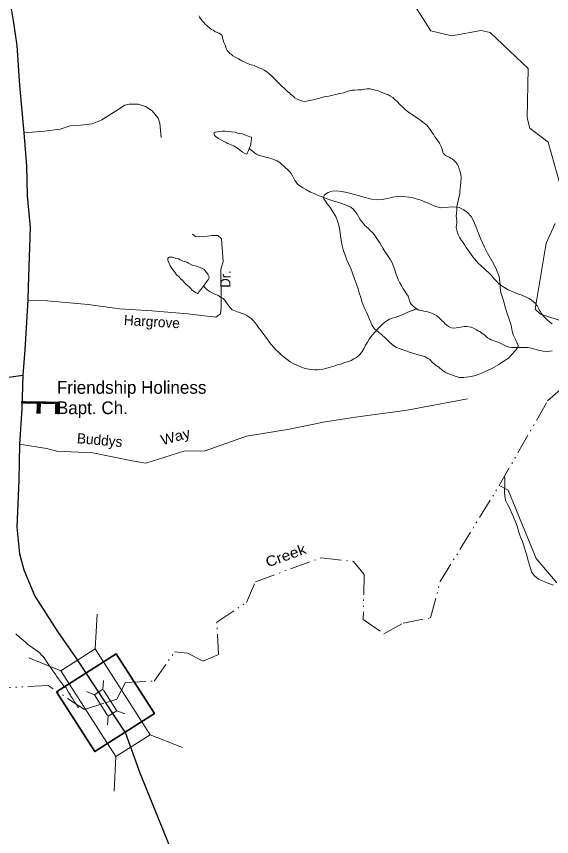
# Model space of a CAD drawing. Extents: x 649378 to 698944, y 229673 to 279958.
# Drawn here: x 678904 to 679955, y 241301 to 242911 of the extents above; entities that cross this region are included whole.
import ezdxf
from ezdxf.enums import TextEntityAlignment as Align

# ---------------------------------------------------------------- set-up
doc = ezdxf.new("R2010")
doc.units = 0
doc.header["$LTSCALE"] = 8
doc.linetypes.add('DASH_DOUBLE_DOT', pattern=[9.2, 5, -1.2, 0.3, -1.2, 0.3, -1.2])
doc.linetypes.add('LONG_DASHED', pattern=[7.5, 6, -1.5])
for name, color, linetype, lineweight in [('10', 7, 'Continuous', 40), ('22', 7, 'Continuous', 40), ('31', 7, 'Continuous', 53), ('32', 7, 'Continuous', 25), ('35', 7, 'Continuous', 13), ('50', 7, 'Continuous', 13), ('59', 7, 'Continuous', 13), ('62', 7, 'Continuous', 13)]:
    doc.layers.add(name, color=color, linetype=linetype, lineweight=lineweight)
doc.layers.add('21', color=7, linetype='Continuous')

msp = doc.modelspace()

# ---------------------------------------------------------------- linework, layer by layer
at = {"layer": '31', "lineweight": 35}
msp.add_lwpolyline([(678983.039, 241584.895), (679100.109, 241659.774), (679175.044, 241542.616), (679057.974, 241467.737)], close=True, dxfattribs=at)
at = {"layer": '32'}
for points in [[(678086.439, 244049.568), (678557.293, 243544.681), (678582.176, 243492.106), (678598.764, 243453.792), (678628.325, 243396.535), (678658.95, 243345.876), (678688.511, 243299.261), (678734.873, 243234.979), (678840.997, 243060.653), (678876.938, 242999.138), (678887.997, 242962.101), (678898.656, 242898.783), (678905.037, 242854.082), (678909.928, 242775.96), (678918.745, 242682.975), (678924.178, 242618.226), (678925.454, 242559.05), (678931.325, 242496.982), (678927.368, 242380.456), (678926.518, 242354.061), (678920.562, 242256.994), (678916.522, 242207.093)], [(678130.087, 243083.291), (678148.095, 242900.397), (678149.371, 242829.725), (678167.874, 242654.111), (678175.461, 242534.34), (678181.061, 242491.482), (678187.229, 242454.656), (678203.18, 242402.504), (678214.665, 242351.416), (678240.4, 242290.749), (678245.93, 242273.295), (678268.899, 242243.493), (678302.078, 242214.969), (678326.537, 242200.707), (678348.23, 242194.747), (678392.894, 242187.51), (678521.568, 242180.911), (678615.787, 242172.609), (678663.428, 242173.035), (678743.397, 242181.975), (678916.522, 242207.093)], [(678916.522, 242207.093), (678914.696, 242140.789), (678910.23, 242071.177), (678908.528, 242000.926), (678904.912, 241908.322), (678910.443, 241856.379), (678918.525, 241824.873), (678940.008, 241772.717), (678984.675, 241703.743), (679020.408, 241652.226), (679079.041, 241563.756)], [(679079.041, 241563.756), (679118.463, 241504.273), (679146.114, 241425.932), (679203.33, 241285.644), (679280.54, 241100.224), (679329.461, 241029.973), (679362.004, 240994.422), (679466.652, 240909.269), (679560.028, 240838.38), (679586.402, 240808.151), (679612.565, 240771.748), (679625.327, 240742.37), (679641.066, 240693.408), (679673.184, 240588.883), (679715.511, 240436.247), (679718.914, 240400.908), (679724.445, 240336.618), (679734.441, 240190.794), (679743.162, 240007.078), (679748.479, 239916.177), (679750.606, 239891.909), (679744.225, 239863.383)]]:
    msp.add_lwpolyline(points, dxfattribs=at)
at = {"layer": '35'}
for points in [[(678918.745, 242682.975), (678959.426, 242685.816), (678989.7, 242689.918), (679009.882, 242696.545), (679030.065, 242698.123), (679052.455, 242700.332), (679062.861, 242704.119), (679071.691, 242708.221), (679103.542, 242728.418), (679117.102, 242736.938), (679125.301, 242739.148), (679143.276, 242739.148), (679157.782, 242734.73), (679170.396, 242725.894), (679182.38, 242711.377), (679185.849, 242701.594), (679188.372, 242673.508)], [(678926.518, 242354.061), (678964.801, 242352.784), (679045.196, 242345.972), (679106.448, 242337.031), (679169.616, 242333.412), (679240.652, 242327.453), (679295.525, 242320.641), (679304.457, 242327.453), (679305.733, 242339.799), (679305.733, 242355.551), (679305.095, 242414.089), (679309.774, 242430.267), (679306.797, 242474.542), (679299.14, 242480.928), (679287.655, 242481.354), (679270.64, 242478.374), (679255.327, 242479.226), (679249.797, 242483.483)], [(678910.23, 242071.177), (678963.122, 242062.863), (678983.541, 242057.753), (679054.158, 242054.348), (679131.581, 242039.02), (679157.956, 242033.911), (679232.827, 242057.753), (679274.517, 242058.605), (679355.508, 242087.486), (679436.238, 242100.109), (679510.03, 242115.257), (679574.362, 242125.355), (679670.86, 242137.978), (679789.432, 242160.7)]]:
    msp.add_lwpolyline(points, dxfattribs=at)
at = {"layer": '50'}
for p, q in [((679058.866, 241669.552), (679062.426, 241737.536)), ((678991.468, 241626.453), (678928.262, 241651.741)), ((679229.82, 241475.77), (679166.615, 241501.058)), ((679095.657, 241389.975), (679099.217, 241457.959))]:
    msp.add_line(p, q, dxfattribs=at)
at = {"layer": '50', "linetype": 'LONG_DASHED'}
for p, q in [((679073.997, 241590.205), (679074.887, 241607.2)), ((679057.148, 241579.43), (679041.347, 241585.752)), ((679116.736, 241541.759), (679100.934, 241548.081)), ((679083.195, 241520.311), (679084.085, 241537.306))]:
    msp.add_line(p, q, dxfattribs=at)
at = {"layer": '50'}
msp.add_lwpolyline([(678991.468, 241626.453), (679099.217, 241457.959), (679166.615, 241501.058), (679058.866, 241669.552)], close=True, dxfattribs=at)
at = {"layer": '50', "linetype": 'LONG_DASHED'}
msp.add_lwpolyline([(679057.148, 241579.43), (679084.085, 241537.306), (679100.934, 241548.081), (679073.997, 241590.205)], close=True, dxfattribs=at)
at = {"layer": '59'}
for points in [[(679971.301, 242580.794), (679947.801, 242664.263), (679911.864, 242691.997), (679906.676, 242712.107), (679908.49, 242809.045), (679834.116, 242879.561), (679816.428, 242883.936), (679758.24, 242873.139), (679717.365, 242882.966), (679622.303, 243032.904), (679596.054, 243146.421), (679570.179, 243199.937), (679385.43, 243444.719), (679272.056, 243619), (679141.62, 243736.672), (679029.744, 243778.985), (678960.869, 243816.406), (678864.244, 243843.39), (678813.056, 243876.421), (678763.995, 243964.422), (678763.995, 243977.438), (678684.121, 244114.031)], [(679996.236, 242306.339), (679932.548, 242326.635), (679922.486, 242336.854), (679944.174, 242466.371), (679961.8, 242505.012)], [(679964.856, 241799.084), (679924.043, 241846.912), (679869.482, 241981.007), (679851.794, 241990.382)]]:
    msp.add_lwpolyline(points, dxfattribs=at)
at = {"layer": '59', "linetype": 'DASH_DOUBLE_DOT'}
for points in [[(679851.794, 241990.382), (679946.859, 242156.384), (679997.172, 242200.338), (680050.236, 242226.244), (680125.799, 242292.651)], [(679037.659, 241550.247), (679079.041, 241563.756), (679101.035, 241570.935), (679118.41, 241603.576), (679174.224, 241606.421), (679214.412, 241663.577), (679240.037, 241661.062), (679270.537, 241645.422), (679300.975, 241658.797), (679297.663, 241721.859), (679355.851, 241760.641), (679373.227, 241801.283), (679502.478, 241848.597), (679565.854, 241841.3), (679586.604, 241815.893), (679584.79, 241726.94), (679625.603, 241699.097), (679663.415, 241720.315), (679716.729, 241730.223), (679736.23, 241801.801), (679851.794, 241990.382)], [(679037.659, 241550.247), (678966.347, 241597.716), (678806.283, 241589.011), (678773.096, 241595.699)]]:
    msp.add_lwpolyline(points, dxfattribs=at)
at = {"layer": '62'}
for points in [[(679261.938, 242912.625), (679263.75, 242909.594), (679268.688, 242902.922), (679271.75, 242899.281), (679275.5, 242895.672), (679278.562, 242892.641), (679283.438, 242888.406), (679287.125, 242885.406), (679290.188, 242884.203), (679293.875, 242881.797), (679298.125, 242880.016), (679301.812, 242878.219), (679304.812, 242876.406), (679307.375, 242874.594), (679308.562, 242870.953), (679308.562, 242869.125), (679309.875, 242864.86), (679311.062, 242860), (679313, 242856.375), (679314.188, 242853.312), (679315.438, 242850.297), (679316.688, 242847.266), (679317.938, 242844.219), (679320.375, 242841.797), (679322.812, 242838.766), (679325.312, 242836.953), (679329, 242833.953), (679333.25, 242831.547), (679339.938, 242827.938), (679346.75, 242824.344), (679355.25, 242820.156), (679362.062, 242817.156), (679370.562, 242814.781), (679381.562, 242810), (679385.812, 242808.203), (679390.188, 242805.812), (679397.5, 242800.985), (679406.688, 242792.531), (679420.812, 242778.641), (679425.125, 242774.391), (679430.625, 242769.578), (679435.562, 242764.735), (679439.875, 242761.125), (679442.875, 242758.094), (679446.625, 242755.078), (679450.875, 242751.453), (679455.188, 242749.062), (679460.125, 242746.656), (679465.625, 242744.875), (679469.875, 242744.297), (679473.562, 242744.938), (679480.188, 242746.219), (679489.312, 242748.125), (679496.625, 242750.016), (679508.188, 242753.141), (679517.25, 242755.047), (679525.188, 242756.953), (679531.312, 242758.203), (679538.625, 242760.094), (679545.938, 242761.36), (679551.312, 242763.25), (679555.625, 242764.516), (679562.312, 242766.375)], [(679562.312, 242766.375), (679568.438, 242766.438), (679575.125, 242767.094), (679579.375, 242767.141), (679582.438, 242767.156), (679587.312, 242768.422), (679592.688, 242769.062), (679598.188, 242769.125), (679603.75, 242767.938), (679608.625, 242766.766), (679612.938, 242765.578), (679619, 242763.203), (679623.25, 242761.406), (679628.125, 242759.61), (679633, 242757.828), (679637.375, 242755.422), (679642.875, 242751.797), (679647.75, 242747.578), (679651.438, 242743.953), (679656.938, 242738.5), (679663.125, 242732.469), (679667.375, 242728.235), (679674.188, 242722.812), (679682.812, 242717.406), (679691.312, 242711.375), (679698.688, 242706.562), (679704.812, 242701.735), (679709.75, 242697.516), (679714.625, 242692.062), (679717.75, 242687.219), (679719.562, 242684.172), (679723.25, 242678.735), (679725.75, 242675.094), (679728.188, 242671.453), (679731.312, 242667.219), (679734.375, 242662.36), (679736.25, 242658.719), (679738.125, 242655.703), (679739.312, 242652.062), (679740.625, 242647.188), (679741.812, 242642.938), (679743.688, 242641.125), (679746.188, 242638.094), (679750.438, 242636.297), (679753.5, 242635.11), (679755.938, 242633.297), (679759.562, 242631.5), (679763.312, 242628.469), (679766.375, 242625.469), (679769.438, 242621.219), (679771.938, 242616.36), (679773.188, 242611.5), (679774.438, 242607.844), (679776.312, 242601.156), (679776.938, 242594.469), (679776.438, 242585.938), (679775.875, 242578.625), (679774.75, 242568.235), (679774.25, 242562.75), (679772.375, 242556.047), (679770.625, 242546.266), (679768.875, 242538.953), (679768.875, 242536.516)], [(679360.938, 242652.016), (679371.375, 242643.562), (679375.625, 242640.547), (679379.375, 242638.766), (679386.688, 242636.985), (679393.375, 242635.219), (679397.625, 242634.031), (679403.75, 242632.25), (679407.375, 242631.062), (679411.688, 242629.266), (679416, 242627.485), (679420.875, 242624.469), (679424.562, 242621.438), (679428.188, 242617.828), (679431.938, 242614.812), (679436.812, 242609.969), (679440.562, 242606.36), (679443.562, 242602.719), (679446, 242598.469), (679447.938, 242594.219), (679450.375, 242589.36), (679453.5, 242585.735), (679456.562, 242581.5), (679461.5, 242577.875), (679466.375, 242574.86), (679473.688, 242570.672), (679481.688, 242566.469), (679488.375, 242563.469), (679496.312, 242559.875), (679504.312, 242556.906), (679506.75, 242555.703)], [(679506.75, 242555.703), (679509.125, 242561.203), (679515.812, 242565.531), (679523.062, 242568.031), (679532.812, 242568.719), (679542.562, 242567.562), (679552.938, 242565.828), (679563.375, 242562.86), (679574.938, 242559.906), (679585.938, 242556.344), (679601.25, 242552.203), (679613.438, 242551.094), (679622, 242551.75), (679632.25, 242553.688), (679642.625, 242556.203), (679657.875, 242558.156), (679679.812, 242555.891), (679698.125, 242550.562), (679712.188, 242544.578), (679726.812, 242538), (679737.25, 242535.641), (679747, 242536.328), (679757.938, 242537.641), (679768.875, 242536.516)], [(679506.75, 242555.703), (679514.062, 242553.312), (679523.188, 242549.735), (679534.25, 242546.781), (679541, 242544.406), (679553.188, 242540.235), (679560.5, 242536.625), (679564.812, 242533.016), (679569.062, 242528.172), (679572.812, 242523.328), (679579, 242512.422), (679583.938, 242505.75), (679588.188, 242500.906), (679593.75, 242496.078), (679598.688, 242491.25), (679603, 242487.031), (679606.688, 242482.781), (679610.375, 242477.328), (679614.062, 242471.266), (679617.188, 242467.016), (679620.812, 242460.969), (679623.375, 242456.11), (679627, 242450.047), (679633.188, 242440.938), (679638.125, 242433.688), (679641.25, 242428.828), (679643.688, 242422.141), (679646.812, 242413.641), (679648.75, 242406.344), (679651.25, 242400.266), (679653.688, 242394.797), (679656.812, 242388.141), (679659.875, 242382.672), (679662.938, 242377.828), (679665.438, 242373.578), (679669.75, 242366.906), (679672.875, 242362.062), (679674.688, 242357.812), (679676, 242352.953), (679677.188, 242349.297), (679679.062, 242346.266), (679682.75, 242342.641), (679686.438, 242339.61), (679690.688, 242336.61)], [(679506.75, 242555.703), (679507.375, 242553.266), (679511, 242548.422), (679514.125, 242543.562), (679520.312, 242535.703), (679525.25, 242527.812), (679530.812, 242518.719), (679534.562, 242509.625), (679537, 242501.719), (679538.938, 242491.375), (679540.312, 242480.406), (679541.562, 242471.906), (679543.5, 242461.547), (679546, 242451.203), (679549.125, 242442.688), (679552.875, 242433.594), (679555.938, 242426.312), (679560.25, 242416.594), (679564, 242407.485), (679567.812, 242395.922), (679571.5, 242385.594), (679574.625, 242376.5), (679577.062, 242368.594), (679580.188, 242359.469), (679582.75, 242349.75), (679587.125, 242338.812), (679591.438, 242330.312), (679595.125, 242321.219), (679602.625, 242304.203), (679606.938, 242298.141), (679610.625, 242294.516)], [(679768.875, 242536.516), (679768.375, 242530.406), (679767.812, 242524.922), (679767.188, 242519.438), (679767.875, 242515.188), (679768.5, 242510.922), (679768.562, 242506.641), (679768, 242501.156), (679767.438, 242496.891), (679768.688, 242491.406), (679769.938, 242486.547), (679771.812, 242481.688), (679774.312, 242476.828), (679777.938, 242471.391), (679781.062, 242467.141), (679784.125, 242462.297), (679787.25, 242457.438), (679791.5, 242451.391), (679796.5, 242444.11), (679800.188, 242439.266), (679803.25, 242435.625), (679807, 242430.797), (679810.625, 242427.172), (679816.125, 242421.719), (679822.312, 242416.297), (679825.938, 242412.672), (679831.5, 242407.828), (679836.375, 242402.391), (679841.375, 242396.938), (679846.312, 242391.516), (679849.938, 242387.875), (679853.625, 242384.25)], [(679768.875, 242536.516), (679773.188, 242535.922), (679782.375, 242531.735), (679789.688, 242526.328), (679796.5, 242518.453), (679801.438, 242509.969), (679806.375, 242497.203), (679810.812, 242486.891), (679815.75, 242474.125), (679822.625, 242458.344), (679828.812, 242446.203), (679838.688, 242429.235), (679845.5, 242417.094), (679851.688, 242400.688), (679853.625, 242384.25)], [(679271.125, 242381.938), (679278.438, 242374.688), (679284.625, 242370.469), (679288.312, 242368.656), (679291.938, 242366.875), (679295, 242365.062), (679299.25, 242363.875), (679303, 242361.485), (679306.062, 242359.672), (679309.688, 242357.266), (679312.75, 242354.86), (679315.25, 242351.219), (679317.688, 242346.969), (679320.125, 242343.938), (679322.062, 242340.906), (679323.875, 242339.094), (679327.562, 242335.485), (679332.438, 242333.688), (679336.75, 242331.281), (679341.625, 242330.719), (679346.5, 242328.312), (679352, 242326.531), (679357.5, 242323.531), (679361.188, 242320.531), (679364.875, 242318.11), (679367.938, 242315.094), (679372.875, 242309.641), (679376.5, 242304.781), (679380.875, 242298.735), (679384.5, 242293.891), (679388.25, 242289.047), (679393.188, 242282.391), (679397.5, 242276.328), (679401.188, 242270.875), (679404.875, 242266.625), (679409.25, 242261.188), (679413.5, 242256.953), (679418.438, 242252.11), (679423.312, 242247.297), (679429.5, 242242.453), (679435.562, 242237.641), (679441.75, 242233.422), (679449.688, 242228.61), (679457.625, 242225.031), (679463.75, 242222.625), (679471.125, 242220.266), (679478.438, 242218.5), (679483.875, 242217.922), (679489.375, 242217.375), (679494.875, 242217.406), (679499.75, 242218.047), (679505.812, 242218.719), (679511.312, 242219.985), (679517.938, 242221.86), (679522.812, 242223.125), (679528.938, 242225.594), (679534.438, 242227.485), (679538.688, 242228.11), (679543.5, 242229.985), (679549, 242231.86), (679555.688, 242233.75), (679561.188, 242235.625), (679566.562, 242238.703), (679571.438, 242241.797), (679577.5, 242246.719), (679581.75, 242251.625), (679585.938, 242258.969), (679589.5, 242265.703), (679593.188, 242271.828), (679596.75, 242277.953), (679603.375, 242285.938), (679607.062, 242290.828), (679610.625, 242294.516)], [(679853.625, 242384.25), (679857.375, 242381.844), (679861, 242379.438), (679865.875, 242376.422), (679869.562, 242374.625), (679874.438, 242372.235), (679884.875, 242368.062), (679889.75, 242366.266), (679894.625, 242364.485), (679904.438, 242360.281), (679910.562, 242357.297), (679915.438, 242354.281), (679922.812, 242347.641), (679925.25, 242344.625), (679927.062, 242342.188), (679929.625, 242337.344)], [(679853.625, 242384.25), (679853.688, 242378.156), (679854.312, 242373.906), (679855, 242369.031), (679858.125, 242359.297), (679860.625, 242350.797), (679864.375, 242338.641), (679867.5, 242328.297), (679871.25, 242316.75), (679875.062, 242305.219), (679877.562, 242293.641), (679880.062, 242284.516), (679883.812, 242277.25), (679886.875, 242269.969), (679888.75, 242265.11), (679888.125, 242261.438)], [(679610.625, 242294.516), (679612.438, 242296.375), (679617.875, 242302.5), (679622.125, 242306.203), (679627.562, 242311.11), (679633, 242314.812), (679636.688, 242316.672), (679641.5, 242318.547), (679647.562, 242320.406), (679653.062, 242322.281), (679657.938, 242324.141), (679661.625, 242325.406), (679665.812, 242327.266), (679668.25, 242328.516), (679672.5, 242330.375), (679676.125, 242332.219), (679681, 242334.094), (679684.625, 242335.344), (679687.062, 242336.594), (679690.688, 242336.61)], [(679690.688, 242336.61), (679693.75, 242334.812), (679698.688, 242333.641), (679703.562, 242332.453), (679708.438, 242331.875), (679713.938, 242330.703), (679717.625, 242329.516), (679724.938, 242325.922), (679729.188, 242323.516), (679734.125, 242319.281), (679739, 242314.453), (679742.125, 242311.438), (679745.812, 242307.797), (679748.875, 242304.797), (679752.562, 242302.375), (679758.062, 242299.985), (679762.312, 242299.422), (679767.188, 242300.062), (679770.875, 242300.703), (679776.375, 242301.36), (679783, 242302.625), (679788.5, 242302.672), (679792.125, 242302.094), (679797, 242300.922), (679801.375, 242299.11), (679807.438, 242296.125), (679809.875, 242294.312), (679813.562, 242292.531), (679818.5, 242288.906), (679823.375, 242285.281), (679828.938, 242280.469), (679832.562, 242278.047), (679836.25, 242276.25), (679842.938, 242273.875), (679847.25, 242272.688), (679850.875, 242270.891), (679855.25, 242269.094), (679861.312, 242266.094), (679865.562, 242263.703), (679868.625, 242263.11), (679871.062, 242261.906), (679875.938, 242261.344), (679880.188, 242261.375), (679885.062, 242261.422), (679888.125, 242261.438)], [(679929.625, 242337.344), (679930.188, 242335.516), (679932.062, 242332.485), (679934.562, 242328.25), (679938.188, 242323.391), (679942.562, 242319.156), (679946.188, 242315.531), (679950.562, 242311.922), (679956.062, 242307.688)], [(679610.625, 242294.516), (679614.875, 242291.516), (679621.688, 242286.078), (679628.438, 242279.438), (679635.125, 242272.781), (679643.125, 242265.531), (679650.5, 242261.344), (679657.25, 242258.344), (679668.25, 242254.766), (679677.375, 242251.188), (679697.562, 242245.875), (679705.5, 242243.5), (679711.562, 242239.891), (679715.312, 242237.485), (679720.188, 242232.641), (679725.125, 242227.812), (679733.688, 242221.797), (679739.875, 242216.969), (679747.75, 242211.547), (679756.375, 242207.953), (679763.125, 242205.578), (679773.438, 242202.61), (679782.625, 242202.078), (679796.625, 242204.016), (679805.188, 242206.531), (679819.125, 242211.516), (679837.312, 242220.188), (679851.25, 242227.625), (679861.562, 242235.031), (679870.062, 242240.578), (679876.125, 242246.735), (679883.312, 242254.688), (679886.375, 242258.391), (679888.125, 242261.438)], [(679888.125, 242261.438), (679891.812, 242261.469), (679898.5, 242261.531), (679904.625, 242261.562), (679908.25, 242261), (679911.938, 242260.422), (679919.25, 242258.656), (679924.125, 242257.469), (679928.438, 242256.297), (679932.688, 242255.11), (679937.625, 242253.922), (679944.312, 242253.375), (679951, 242254.031), (679955.875, 242254.672)], [(679958.375, 241794.625), (679947.375, 241798.797), (679941.25, 241801.203), (679935.125, 241803.578), (679929.062, 241806.578), (679924.688, 241809.578), (679921.062, 241813.219), (679918.625, 241816.25), (679915.5, 241821.094), (679913.062, 241827.781), (679911.125, 241833.86), (679909.25, 241840.547), (679907.312, 241847.828), (679906.125, 241853.328), (679904.188, 241858.797), (679902.375, 241865.469), (679899.875, 241872.156), (679897.375, 241880.047), (679894.25, 241887.344), (679892.375, 241892.812), (679890.5, 241898.891), (679886.75, 241910.438), (679883.625, 241918.953), (679881.125, 241925.016), (679878.688, 241931.688), (679875.562, 241938.375), (679873.062, 241943.844), (679868.688, 241952.344), (679866.875, 241955.985), (679865.062, 241960.235), (679863.75, 241965.094), (679862.562, 241970.562), (679862.438, 241975.438), (679862.375, 241981.531), (679863, 241988.844), (679862.938, 241991.891), (679862.938, 241996.156), (679862.812, 241999.812), (679862.812, 242004.078), (679862.125, 242008.969)], [(678903.188, 241698.875), (678904.375, 241697.672), (678909.25, 241693.453), (678914.812, 241688.61), (678920.938, 241683.172), (678925.875, 241678.953), (678935, 241672.312), (678943.625, 241666.297), (678949.75, 241661.485), (678952.875, 241657.844), (678956.5, 241654.828), (678959.625, 241649.969), (678963.312, 241644.531), (678967, 241639.078), (678971.312, 241632.406), (678975.625, 241626.344), (678979.375, 241620.891), (678981.188, 241618.469)], [(678981.188, 241618.469), (678983, 241616.047), (678990.438, 241605.156), (678993.562, 241600.906), (678997.188, 241596.062)], [(678997.188, 241596.062), (678999.625, 241594.86), (679002.062, 241592.438), (679004, 241589.406), (679006.438, 241584.562), (679008.938, 241580.922), (679010.125, 241578.5), (679010.75, 241576.672), (679013.875, 241572.422), (679015.688, 241570), (679017.562, 241566.36), (679020.062, 241562.719), (679023.688, 241557.281), (679026.25, 241553.641)]]:
    msp.add_lwpolyline(points, dxfattribs=at)
for points in [[(679360.938, 242652.016), (679361.5, 242653.235), (679363.375, 242658.11), (679364.5, 242661.188), (679365.125, 242666.672), (679365.625, 242670.328), (679365.625, 242672.766), (679365.625, 242673.985), (679362, 242675.188), (679355.812, 242677.562), (679352.75, 242678.766), (679347.875, 242680.531), (679342.375, 242681.719), (679338.125, 242682.281), (679333.25, 242684.078), (679326.562, 242684.625), (679319.812, 242685.188), (679313.75, 242685.75), (679308.875, 242685.719), (679303.375, 242685.656), (679298.5, 242685.016), (679294.25, 242683.75), (679292.438, 242682.531), (679291.812, 242681.297), (679293.062, 242678.266), (679294.938, 242675.844), (679298, 242673.422), (679301, 242671.641), (679305.375, 242669.219), (679312.062, 242665.625), (679315.75, 242663.828), (679319.375, 242662.031), (679325.562, 242659.031), (679326.75, 242658.438), (679331.625, 242656.641), (679338.375, 242652.438), (679341.5, 242650.016), (679344.5, 242647.61), (679347.562, 242644.594), (679352.438, 242642.188), (679355.5, 242640.985), (679356.75, 242641.61), (679357.312, 242642.828), (679359.75, 242648.344)], [(679271.125, 242381.938), (679272.312, 242383.766), (679274.75, 242386.235), (679277.188, 242389.906), (679279.5, 242392.969), (679281.375, 242395.422), (679282.562, 242397.875), (679282.562, 242399.703), (679280.688, 242403.938), (679277.625, 242408.188), (679273.875, 242412.422), (679272.688, 242414.25), (679267.812, 242417.266), (679262.938, 242419.031), (679257.375, 242420.828), (679251.875, 242422), (679247.625, 242423.797), (679242.125, 242426.781), (679238.438, 242428.594), (679234.188, 242430.391), (679230.5, 242430.953), (679225.562, 242433.36), (679222.5, 242435.172), (679217.062, 242436.328), (679213.375, 242438.141), (679210.312, 242438.703), (679207.312, 242438.688), (679204.875, 242438.672), (679203.625, 242438.672), (679202.438, 242438.047), (679201.188, 242436.219), (679201.188, 242432.562), (679203.125, 242428.312), (679203.688, 242425.875), (679205.625, 242421.625), (679208.688, 242417.985), (679211.125, 242413.735), (679214.812, 242408.891), (679218.5, 242404.062), (679222.812, 242400.438), (679225.25, 242397.406), (679228.312, 242394.375), (679229.625, 242393.797), (679232.062, 242390.766), (679236.938, 242385.922), (679240.688, 242382.297), (679243.125, 242380.5), (679246.125, 242377.469), (679249.25, 242373.828), (679251.688, 242372.031), (679254.75, 242370.219), (679257.188, 242368.422), (679259, 242367.828), (679260.25, 242366.61), (679262.688, 242371.5), (679266.25, 242375.203), (679269.938, 242380.703)]]:
    msp.add_lwpolyline(points, close=True, dxfattribs=at)

# ---------------------------------------------------------------- texts
at = {"layer": '10'}
for s, rotation, width, p in [('Dr.', 89.585, 0.95, (679324.33, 242395.703)), ('Way', 15.539, 1.1, (679219.013, 242077.071))]:
    msp.add_text(s, height=20, rotation=rotation, dxfattribs=dict(at, width=width)).set_placement(p, align=Align.CENTER)
for s, rotation, p in [('Hargrove', 356.63, (679169.47, 242302.261)), ('Buddys', 355.079, (679066.653, 242069.702))]:
    msp.add_text(s, height=20, rotation=rotation, dxfattribs=at).set_placement(p, align=Align.CENTER)
at = {"layer": '21', "width": 1.15}
msp.add_text('Creek', height=20, rotation=19.821, dxfattribs=at).set_placement((679436.174, 241843.373), align=Align.CENTER)
at = {"layer": '22'}
for s, p in [('Friendship Holiness', (678983.485, 242170.41)), ('Bapt. Ch.', (678983.485, 242130.41))]:
    msp.add_text(s, height=25, dxfattribs=at).set_placement(p)
at = {"layer": '22', "width": 0.5}
msp.add_text('F', height=75, rotation=269.091, dxfattribs=at).set_placement((678913.188, 242144.822), align=Align.CENTER)

doc.saveas('drawing.dxf')
